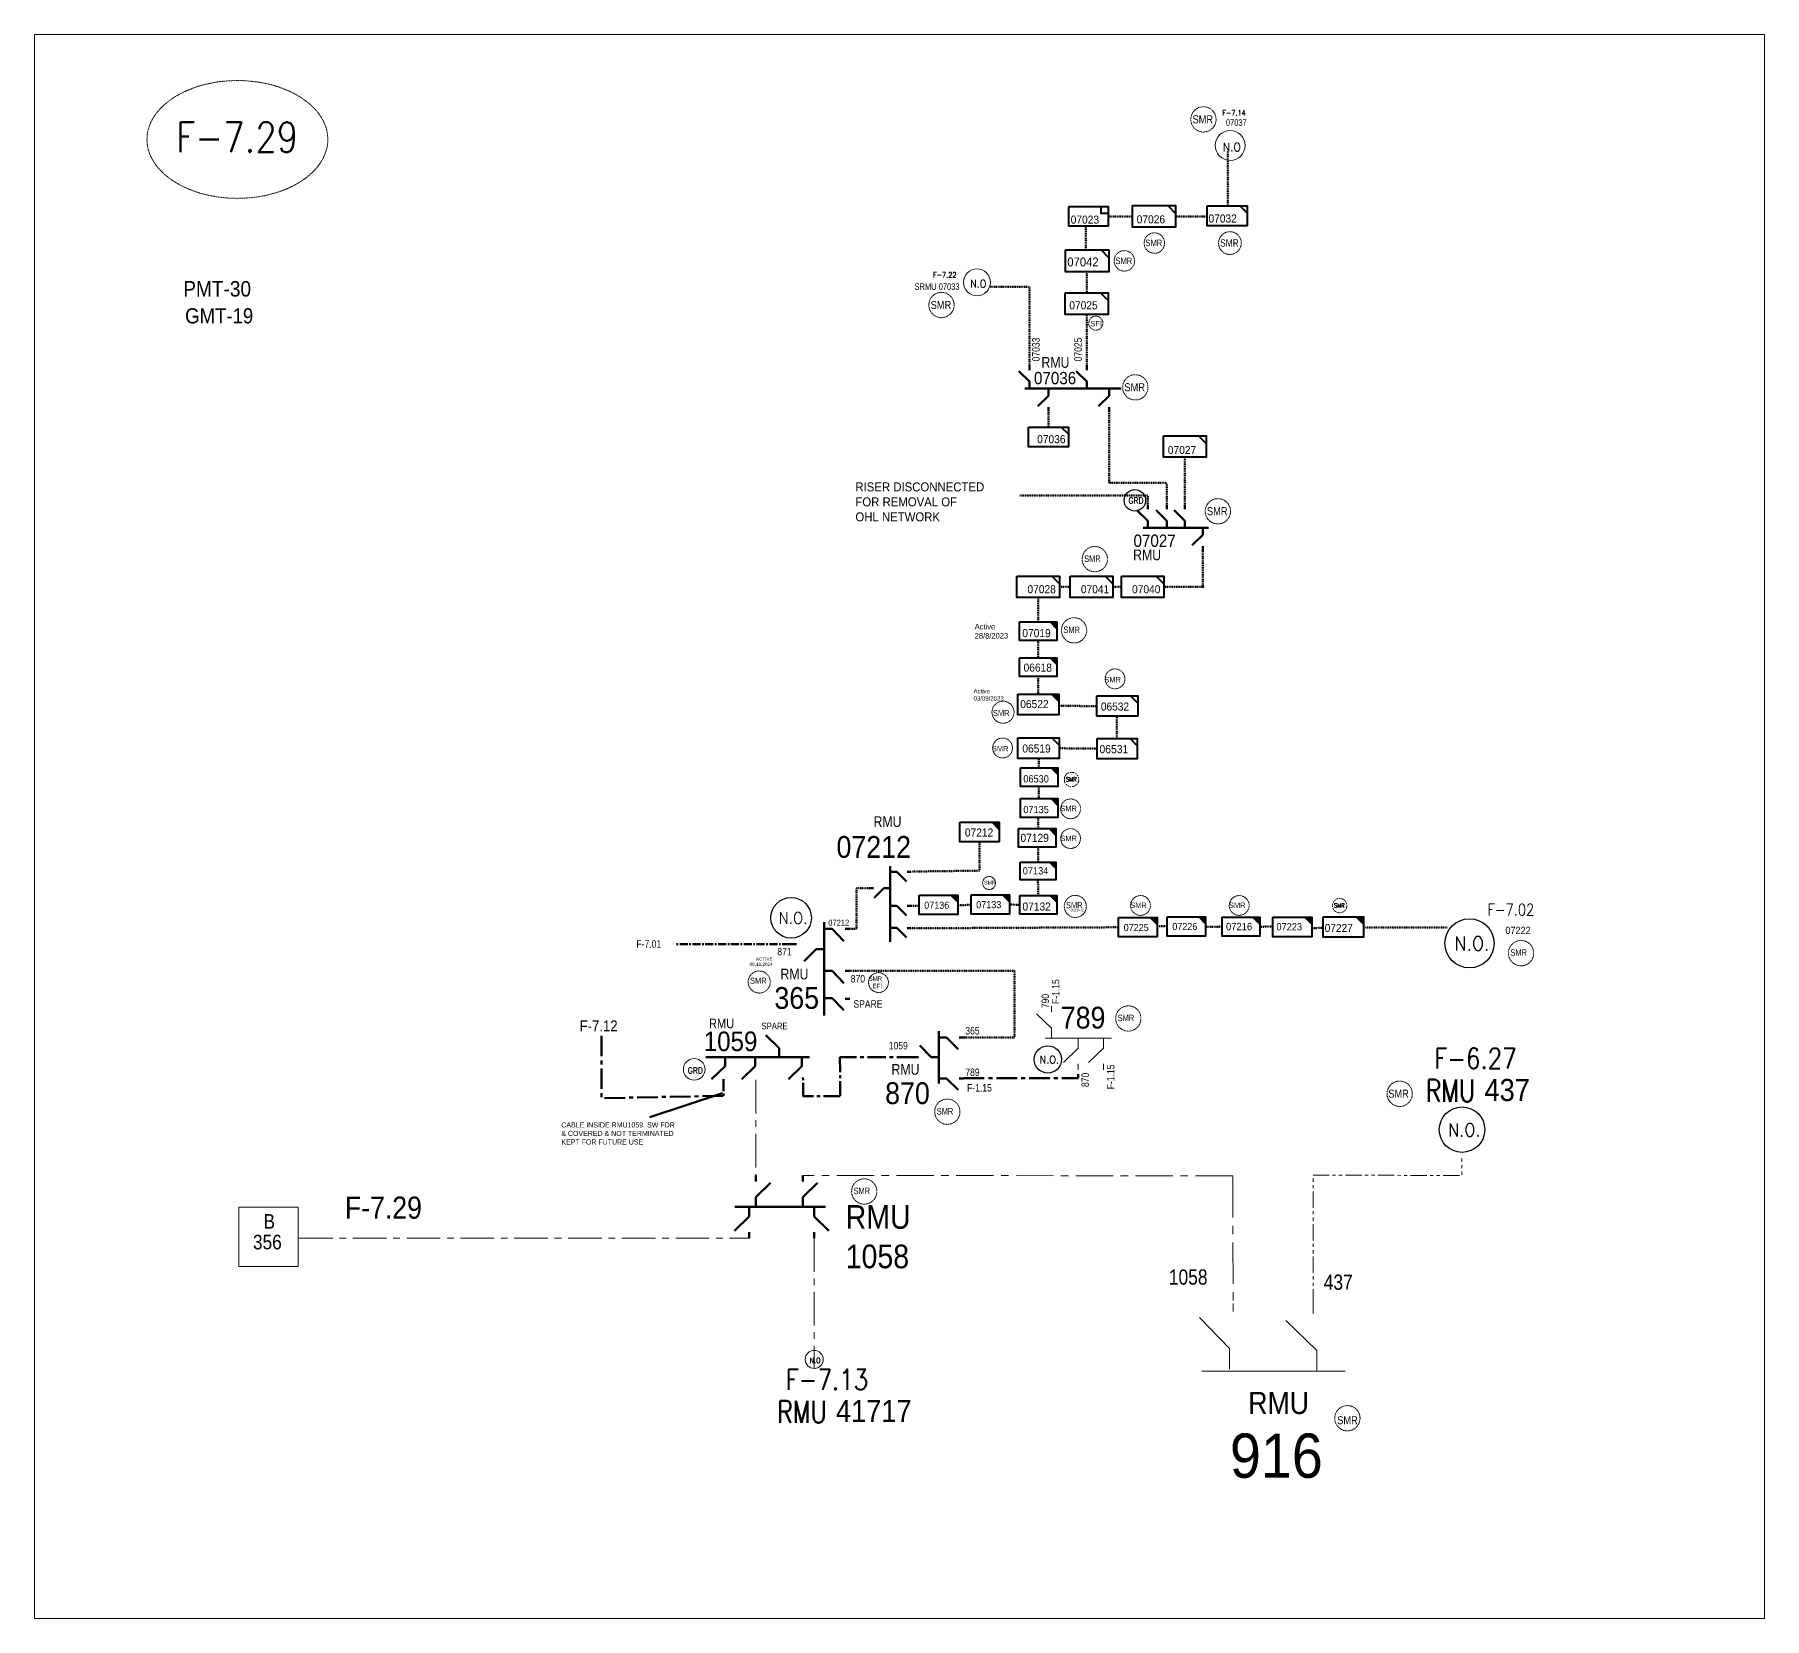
# Model space of a CAD drawing. Header units: metres. Extents: x 65984 to 144644, y -19036 to 23726.
# Drawn here: x 99442 to 100676, y -6860 to -5730 of the extents above; entities that cross this region are included whole.
import ezdxf
from ezdxf.enums import TextEntityAlignment as Align

# ---------------------------------------------------------------- set-up
doc = ezdxf.new("R2010")
doc.units = ezdxf.units.M
doc.header["$MEASUREMENT"] = 0
for name, pattern in [('( Center )', [2, 1.25, -0.25, 0.25, -0.25]), ('( Phantom )', [2.5, 1.25, -0.25, 0.25, -0.25, 0.25, -0.25]), ('DGN Style 3', [0.013877, 0, -0.013877]), ('DGN Style 4', [1.6, 0.8, -0.4, 0, -0.4])]:
    doc.linetypes.add(name, pattern=pattern)
doc.layers.get('0').update_dxf_attribs({"color": 95, "lineweight": 40})
for name, color, linetype, lineweight in [('d_eos', 111, 'Continuous', 40), ('d_eos no', 121, 'Continuous', 40), ('d_switch', 95, 'Continuous', 40), ('d_tf no', 6, 'Continuous', 40), ('d_ug cable', 95, 'Continuous', 40), ('d_ug main line', 95, 'Continuous', 40), ('d_unit sub', 7, 'Continuous', 40), ('FDR  1  16', 234, 'Continuous', 40), ('fedr no', 95, 'Continuous', 40), ('GRID STATION  04', 7, 'Continuous', 40), ('Level 37', 7, 'Continuous', 0), ('O H MAIN FEEDER', 4, 'Continuous', 100), ('SW N O', 114, 'Continuous', 30)]:
    doc.layers.add(name, color=color, linetype=linetype, lineweight=lineweight)
doc.styles.add('NASKHF', font='naskhf.shx', dxfattribs={"height": 8})
doc.styles.get("Standard").update_dxf_attribs({"font": 'txt.shx'})
doc.styles.add('Style-Arial', font='arial.ttf')
doc.styles.add('Style-ENGINEERING', font='ENGINEERING.shx')
doc.styles.add('Style-msdefault', font='msdefault.shx')
doc.styles.add('Style-simplex', font='simplex.shx')
doc.styles.add('Style-STANDARD', font='STANDARD.shx')

# ---------------------------------------------------------------- blocks, each defined once
blk = doc.blocks.new('*U892')
at = {"layer": 'SW N O', "color": 3}
blk.add_circle((0, 0), 16.8, dxfattribs=at)
at = {"layer": 'SW N O', "color": 3, "style": 'Style-STANDARD'}
blk.add_text('N.O.', height=9.6, dxfattribs=at).set_placement((1.7, -0.2), align=Align.MIDDLE_CENTER)
blk = doc.blocks.new('*U3782')
at = {"layer": 'd_eos', "color": 2, "linetype": 'Continuous', "lineweight": 211, "ltscale": 0.839828}
for p, q in [((-11.8, 10.4), (-14.6, 10.4)), ((-4.5, 10.4), (-11.2, 17.2)), ((0, 10.4), (-4.5, 10.4)), ((0, 13.4), (0, -17.2)), ((-4.5, -13.4), (-11.2, -6.6)), ((0, -1.9), (4.6, -1.9)), ((4.6, -1.9), (11.2, -8.8)), ((11.9, -1.9), (14.6, -1.9)), ((-11.8, -13.4), (-14.6, -13.4)), ((0, -13.4), (-4.5, -13.4))]:
    blk.add_line(p, q, dxfattribs=at)
blk = doc.blocks.new('TF_8')
at = {"color": 0, "linetype": 'ByBlock', "lineweight": -2}
blk.add_line((6.3, 4.95), (9.9, 1.35), dxfattribs=at)
blk.add_3dface([(-10.1, 4.95), (9.9, 4.95), (9.9, -5.05), (-10.1, -5.05)], dxfattribs=at)
blk = doc.blocks.new('exist.us-1000kva')
at = {"color": 0, "linetype": 'ByBlock', "lineweight": -2, "flags": 128}
blk.add_lwpolyline([(40, 12.9), (32.8, 20), (40, 20)], close=True, dxfattribs=at)
at = {"color": 0, "linetype": 'ByBlock', "lineweight": -2, "extrusion": (0, 0, -1)}
blk.add_solid([(-40, 12.9), (-32.8, 20), (-40, 20)], dxfattribs=at)
at = {"color": 0, "linetype": 'ByBlock', "lineweight": -2, "xscale": 2, "yscale": 2}
blk.add_blockref('TF_8', (20.2, 10.1), dxfattribs=at)
blk = doc.blocks.new('TF3')
at = {"color": 0, "linetype": 'ByBlock', "lineweight": -2}
for p, q in [((11.3, 9), (18.3, 9)), ((18.3, 9), (18.3, 2))]:
    blk.add_line(p, q, dxfattribs=at)
at = {"color": 0, "linetype": 'ByBlock', "lineweight": -2, "flags": 128}
blk.add_lwpolyline([(18.3, 2), (11.3, 2), (11.3, 9)], dxfattribs=at)
at = {"color": 0, "linetype": 'ByBlock', "lineweight": -2}
blk.add_3dface([(-21.7, 9), (18.3, 9), (18.3, -11), (-21.7, -11)], dxfattribs=at)
blk = doc.blocks.new('*U3254')
at = {"layer": 'd_unit sub', "color": 21, "linetype": 'Continuous', "lineweight": 40, "flags": 128}
blk.add_lwpolyline([(8.54, 1.24), (5.47, 4.26), (8.54, 4.26)], close=True, dxfattribs=at)
at = {"layer": 'd_unit sub', "color": 21, "linetype": 'Continuous', "lineweight": 40, "xscale": 0.8535245333131424, "yscale": 0.8535245333131424, "zscale": 0.3984242230996302, "rotation": 359.9999999999999}
blk.add_blockref('TF_8', (0.09, 0.03), dxfattribs=at)
blk = doc.blocks.new('*U3783')
at = {"layer": 'd_unit sub', "color": 2, "linetype": 'Continuous', "lineweight": 40, "flags": 128}
blk.add_lwpolyline([(8.52, 1.25), (5.45, 4.27), (8.53, 4.27)], close=True, dxfattribs=at)
at = {"layer": 'd_unit sub', "color": 2, "linetype": 'Continuous', "lineweight": 40, "xscale": 0.8535245333131428, "yscale": 0.8535245333131428, "zscale": 0.395617811420258, "rotation": 359.9999999999999}
blk.add_blockref('TF_8', (0.08, 0.05), dxfattribs=at)
blk = doc.blocks.new('*U3775')
at = {"layer": 'SW N O', "color": 2, "lineweight": 13}
blk.add_circle((0, 0), 16.8, dxfattribs=at)
at = {"layer": 'SW N O', "color": 2, "lineweight": 13, "insert": (1.7, -1.8), "char_height": 9.6, "attachment_point": 5, "line_spacing_factor": 0.6, "style": 'Style-STANDARD'}
blk.add_mtext('GRD', dxfattribs=at)
blk = doc.blocks.new('*U3853')
at = {"layer": 'd_eos', "color": 7, "linetype": 'Continuous', "lineweight": 211, "ltscale": 0.638315}
for p, q in [((0.01, -15.57), (0.01, 15.59)), ((0.01, 13.35), (2.7, 13.35)), ((2.7, 13.35), (6.63, 9.29)), ((7.01, 13.35), (8.64, 13.35)), ((-6.99, 6.55), (-8.62, 6.55)), ((-2.68, 6.55), (-6.61, 2.5)), ((0.01, 6.55), (-2.68, 6.55)), ((0.01, -0.71), (2.7, -0.71)), ((2.7, -0.71), (6.63, -4.76)), ((7.01, -0.71), (8.64, -0.71)), ((0.01, -9.79), (2.7, -9.79)), ((2.7, -9.79), (6.63, -13.84)), ((7.01, -10.02), (8.64, -10.02))]:
    blk.add_line(p, q, dxfattribs=at)
blk = doc.blocks.new('*U3854')
at = {"layer": 'd_eos', "color": 2, "linetype": 'Continuous', "lineweight": 211, "ltscale": 0.788044}
for p, q in [((-2.1, -25.14), (-2.1, 22.34)), ((-2.1, 18.93), (2, 18.93)), ((2, 18.93), (8, 12.75)), ((8.57, 18.93), (11.06, 18.93)), ((-6.2, 8.57), (-12.19, 2.4)), ((-2.1, 8.57), (-6.2, 8.57)), ((-2.1, -2.5), (2.01, -2.5)), ((2.01, -2.5), (8, -8.67)), ((8.57, -2.49), (11.06, -2.49)), ((-2.1, -16.33), (2.01, -16.33)), ((2.01, -16.33), (8, -22.51)), ((8.57, -16.69), (11.06, -16.69))]:
    blk.add_line(p, q, dxfattribs=at)
at = {"layer": 'd_switch', "color": 2, "linetype": 'Continuous', "lineweight": 30, "style": 'Style-ENGINEERING', "width": 0.857143}
blk.add_text('07212', height=3.087, dxfattribs=at).set_placement((0.03, 23.61), align=Align.TOP_LEFT)
blk = doc.blocks.new('*U3382')
at = {"layer": 'SW N O', "color": 3, "lineweight": 13}
blk.add_circle((0, 0), 16.8, dxfattribs=at)
at = {"layer": 'SW N O', "color": 3, "lineweight": 13, "insert": (1.7, -1.8), "char_height": 9.6, "attachment_point": 5, "line_spacing_factor": 0.6, "style": 'Style-STANDARD'}
blk.add_mtext('N.O', dxfattribs=at)
blk = doc.blocks.new('*U3762')
at = {"layer": 'SW N O', "color": 2}
blk.add_circle((0, 0), 16.8, dxfattribs=at)
at = {"layer": 'SW N O', "color": 2, "style": 'Style-STANDARD'}
blk.add_text('GRD', height=9.6, dxfattribs=at).set_placement((1.7, -0.2), align=Align.MIDDLE_CENTER)
blk = doc.blocks.new('*U4249')
at = {"layer": 'd_eos', "color": 2, "linetype": 'Continuous', "lineweight": 211, "ltscale": 1.174071}
for p, q in [((0, -24.98), (-0.01, 18.33)), ((4.64, 12.96), (11.44, 19.96)), ((-4.66, 7.54), (-11.45, 14.54)), ((-0.01, 12.96), (4.64, 12.96)), ((12.09, 12.96), (14.91, 12.96)), ((-12.1, 7.53), (-14.93, 7.53)), ((-0.01, 7.54), (-4.66, 7.54)), ((-4.66, -14.95), (-11.45, -7.95)), ((-12.1, -14.95), (-14.93, -14.95)), ((-0.01, -14.95), (-4.66, -14.95)), ((-0.01, -18.08), (4.64, -18.08)), ((4.64, -18.08), (11.44, -25.08)), ((12.09, -18.08), (14.91, -18.08))]:
    blk.add_line(p, q, dxfattribs=at)

msp = doc.modelspace()

# ---------------------------------------------------------------- linework, layer by layer
at = {"layer": 'd_eos', "color": 2, "linetype": 'Continuous', "lineweight": 211, "ltscale": 0.788594}
for p, q in [((100151.3, -5977.8), (100143.7, -5970.3)), ((100151.3, -5969.6), (100151.3, -5966.6)), ((100192.3, -5977.8), (100184.7, -5970.3)), ((100192.3, -5969.6), (100192.3, -5966.6)), ((100148, -5982.8), (100216.9, -5982.8)), ((100151.3, -5982.8), (100151.3, -5977.8)), ((100165, -5982.8), (100165, -5987.9)), ((100192.3, -5982.8), (100192.3, -5977.8)), ((100208.2, -5982.8), (100208.2, -5987.9)), ((100165, -5987.9), (100157.4, -5995.3)), ((100165, -5996), (100165, -5999.1)), ((100208.2, -5987.9), (100200.6, -5995.3)), ((100208.2, -5996), (100208.2, -5999.1)), ((100235.8, -6077), (100228.1, -6069.5)), ((100235.8, -6068.8), (100235.8, -6065.7)), ((100249.4, -6077), (100241.8, -6069.5)), ((100249.4, -6068.8), (100249.4, -6065.7)), ((100262.3, -6077), (100254.6, -6069.5)), ((100262.3, -6068.8), (100262.3, -6065.7)), ((100232.4, -6082), (100279.2, -6082)), ((100235.8, -6082), (100235.8, -6077)), ((100249.4, -6082), (100249.4, -6077)), ((100262.3, -6082), (100262.3, -6077)), ((100275.1, -6082), (100275.1, -6087.1)), ((100275.1, -6087.1), (100267.4, -6094.5)), ((100275.1, -6095.2), (100275.1, -6098.3))]:
    msp.add_line(p, q, dxfattribs=at)
at = {"layer": 'd_eos', "color": 7, "linetype": 'Continuous', "lineweight": 211, "ltscale": 0.972893}
msp.add_line((99985.1, -6379), (99980.7, -6379), dxfattribs=at)
at = {"layer": 'd_eos', "color": 7, "linetype": 'Continuous', "lineweight": 13, "ltscale": 0.972893}
for p, q in [((100167.1, -6439), (100156.4, -6428.6)), ((100167.1, -6427.6), (100167.1, -6423.3)), ((100167.1, -6446.1), (100167.1, -6439)), ((100162.5, -6446), (100210, -6446)), ((100186.2, -6453.1), (100175.6, -6463.4)), ((100186.2, -6446), (100186.2, -6453.1)), ((100204.1, -6453.1), (100193.5, -6463.4)), ((100204.1, -6446), (100204.1, -6453.1)), ((100186.2, -6464.4), (100186.2, -6468.7)), ((100204.1, -6464.4), (100204.1, -6468.7))]:
    msp.add_line(p, q, dxfattribs=at)
at = {"layer": 'd_eos', "color": 7, "linetype": 'Continuous', "lineweight": 211, "ltscale": 0.875604}
for p, q in [((99972.9, -6453.2), (99963.3, -6443.9)), ((99972.9, -6459.6), (99972.9, -6453.2)), ((99920.5, -6459.6), (99994.4, -6459.6)), ((99934.2, -6466), (99924.6, -6475.3)), ((99934.2, -6459.6), (99934.2, -6466)), ((99955.7, -6466), (99946.1, -6475.3)), ((99955.7, -6459.6), (99955.7, -6466)), ((99989, -6466), (99979.4, -6475.3)), ((99989, -6459.6), (99989, -6466))]:
    msp.add_line(p, q, dxfattribs=at)
at = {"layer": 'd_eos', "color": 7, "linetype": 'Continuous', "lineweight": 211, "ltscale": 0.788044}
msp.add_line((99932.4, -6485.3), (99880.5, -6502.3), dxfattribs=at)
at = {"layer": 'd_eos', "color": 2, "linetype": 'Continuous', "lineweight": 13, "ltscale": 1.515526}
for p, q in [((100296.7, -6640.9), (100296.7, -6635.3)), ((100353.7, -6642.3), (100353.7, -6636.7))]:
    msp.add_line(p, q, dxfattribs=at)
at = {"layer": 'd_eos', "color": 2, "linetype": 'Continuous', "lineweight": 13, "ltscale": 2.016573}
for p, q in [((100294.1, -6667.4), (100272.6, -6645.3)), ((100356.3, -6668.8), (100334.2, -6647.4)), ((100294.1, -6682.1), (100294.1, -6667.4)), ((100356.3, -6683.5), (100356.3, -6668.8)), ((100376.5, -6683.5), (100274.4, -6683.5))]:
    msp.add_line(p, q, dxfattribs=at)
at = {"layer": 'd_ug cable', "color": 18, "linetype": 'DGN Style 3', "lineweight": 100}
msp.add_line((100292.9, -5813.5), (100292.9, -5852.4), dxfattribs=at)
at = {"layer": 'd_ug cable', "color": 21, "linetype": 'DGN Style 3', "lineweight": 100}
for p, q in [((100224.9, -5860), (100207.5, -5860)), ((100191.7, -5883.5), (100191.7, -5867.1)), ((100192.3, -5899.6), (100192.3, -5914.5)), ((100192.3, -5966.6), (100192.3, -5929.8)), ((100165, -5999.1), (100165, -6010.2)), ((100262.3, -6065.7), (100262.3, -6031.7)), ((100157.6, -6149.2), (100157.6, -6131.7)), ((100172.7, -6124.1), (100180.5, -6124.1)), ((100210.8, -6124.1), (100217, -6124.1)), ((100157.6, -6174.8), (100157.6, -6162.5)), ((100157.5, -6200.7), (100157.5, -6188.1)), ((100199.4, -6209.2), (100172.6, -6209.1)), ((100213.8, -6232.1), (100213.8, -6216.5)), ((100199.7, -6239.6), (100172.7, -6239.3)), ((100158, -6247.2), (100158, -6253.2)), ((100158, -6266.6), (100158, -6275.1)), ((100157.7, -6296.6), (100157.6, -6288.6)), ((100157.5, -6320.4), (100157.5, -6310.3)), ((100157.7, -6344.2), (100157.4, -6333.2)), ((100072.8, -6351.6), (100067, -6351.7)), ((100109.7, -6351), (100100.1, -6351.2)), ((100137.2, -6350.8), (100144.4, -6350.9)), ((100065.6, -6367.7), (100207.4, -6367)), ((100288.5, -6366.5), (100277.4, -6366.7)), ((100324.9, -6366.4), (100315.6, -6366.6)), ((100360.3, -6367.4), (100352.7, -6367.6)), ((100449.3, -6367.1), (100389.6, -6367.1))]:
    msp.add_line(p, q, dxfattribs=at)
at = {"layer": 'd_ug cable', "color": 2, "linetype": 'DGN Style 3', "lineweight": 100}
for p, q in [((100214.9, -6366.9), (100207.4, -6367)), ((100242.4, -6366.1), (100249.6, -6366.3))]:
    msp.add_line(p, q, dxfattribs=at)
at = {"layer": 'd_ug cable', "color": 21, "linetype": 'DGN Style 3', "lineweight": 100, "flags": 128}
for points in [[(100255.5, -5860.1), (100278, -5860.1)], [(100123.3, -5910.1), (100151.3, -5910.1), (100151.3, -5966.6)], [(100249.4, -6065.7), (100249.4, -6049.9), (100208.2, -6049.9), (100208.2, -5999.1)], [(100235.8, -6065.7), (100235.8, -6059), (100144.6, -6059), (100144.6, -6059)], [(100275.1, -6096.8), (100275.1, -6124.1), (100247.3, -6124.1)], [(100068, -6327.2), (100115.7, -6326.6), (100115.7, -6306.1)], [(100023.2, -6368.1), (100028.1, -6368.2), (100028.1, -6339.1), (100038.3, -6339.1)]]:
    msp.add_lwpolyline(points, dxfattribs=at)
at = {"layer": 'd_ug cable', "color": 2, "linetype": 'DGN Style 3', "lineweight": 13}
for centre, radius in [((100275.5, -5790.8), 9.02), ((100240.5, -5879), 7.3), ((100294.4, -5879), 8.11), ((100219.1, -5891.7), 7.3), ((100088.6, -5923.2), 9.02), ((100198.7, -5936.1), 5.01), ((100226.9, -5981.9), 9.02), ((100285.8, -6070.3), 9.02), ((100198, -6104.4), 9.02), ((100183.2, -6155.2), 9.02), ((100212.4, -6189.8), 7.08), ((100132.5, -6213.6), 7.87), ((100132.2, -6239.1), 7.08), ((100180.7, -6282.5), 7.08), ((100180.7, -6303.7), 7.08), ((100122.6, -6335.4), 4.64), ((100184.1, -6352.1), 7.87), ((100230.6, -6351.4), 7.08), ((100301, -6351.4), 7.08), ((100502.1, -6385.4), 9.02), ((99958.6, -6406), 7.87), ((100221.9, -6432), 9.02), ((100415.5, -6485.7), 9.02), ((100092.8, -6498.5), 9.02), ((100033.5, -6555.4), 9.02), ((100378.2, -6717.1), 9.02)]:
    msp.add_circle(centre, radius, dxfattribs=at)
at = {"layer": 'd_ug cable', "color": 2, "linetype": 'DGN Style 4', "lineweight": 13}
for centre in [(100181.4, -6261.6), (100372.7, -6351.5)]:
    msp.add_circle(centre, 5.15, dxfattribs=at)
at = {"layer": 'd_ug cable', "color": 5, "linetype": 'DGN Style 3', "lineweight": 13}
msp.add_circle((100043.7, -6406.4), 7.08, dxfattribs=at)
at = {"layer": 'd_ug cable', "color": 21, "linetype": 'DGN Style 3', "lineweight": 100}
msp.add_point((100275.1, -6124.1), dxfattribs=at)
at = {"layer": 'd_ug main line', "color": 234, "linetype": '( Center )', "lineweight": 200, "ltscale": 4.572288, "flags": 128}
msp.add_lwpolyline([(99980.7, -6379), (99898.5, -6379)], dxfattribs=at)
at = {"layer": 'd_ug main line', "color": 21, "linetype": 'DGN Style 3', "lineweight": 158, "flags": 128}
msp.add_lwpolyline([(100021.5, -6398.1), (100140.7, -6398.1), (100140.7, -6445.6), (100104.6, -6445.6)], dxfattribs=at)
at = {"layer": 'd_ug main line', "color": 21, "linetype": '( Center )', "lineweight": 158, "ltscale": 11.664058, "flags": 128}
for points in [[(99932.8, -6487.2), (99846, -6488.8), (99846, -6443.2)], [(100104.6, -6474.6), (100186.2, -6474.6), (100186.2, -6468.7)]]:
    msp.add_lwpolyline(points, dxfattribs=at)
at = {"layer": 'd_ug main line', "color": 21, "linetype": '( Center )', "lineweight": 158, "ltscale": 10.497652, "flags": 128}
msp.add_lwpolyline([(100070, -6459.6), (100016.2, -6459.6), (100016.2, -6459.6)], dxfattribs=at)
at = {"layer": 'd_ug main line', "color": 21, "linetype": '( Center )', "lineweight": 158, "ltscale": 8.503098, "flags": 128}
msp.add_lwpolyline([(100016.2, -6459.6), (100016.3, -6487.3), (100016.3, -6487.3)], dxfattribs=at)
at = {"layer": 'd_ug main line', "color": 21, "linetype": '( Center )', "lineweight": 158, "ltscale": 6.88751, "flags": 128}
msp.add_lwpolyline([(99933, -6475.2), (99933, -6488.7), (99933, -6488.7)], dxfattribs=at)
at = {"layer": 'd_ug main line', "color": 21, "linetype": '( Center )', "lineweight": 158, "ltscale": 7.652789, "flags": 128}
msp.add_lwpolyline([(99989.9, -6487.4), (99989.8, -6472.3), (99989.8, -6472.3)], dxfattribs=at)
at = {"layer": 'd_ug main line', "color": 21, "linetype": '( Center )', "lineweight": 158, "ltscale": 9.447887, "flags": 128}
msp.add_lwpolyline([(100016.3, -6487.3), (99989.8, -6487.3), (99989.8, -6487.3)], dxfattribs=at)
at = {"layer": 'FDR  1  16', "color": 55, "linetype": '( Center )', "lineweight": 13, "ltscale": 19.191526, "flags": 128}
for points in [[(99956.2, -6475.8), (99956.2, -6475.8), (99956.1, -6543.9)], [(99630.3, -6588.6), (99630.3, -6588.6), (99951.4, -6588.6)], [(99997.9, -6588.6), (99997.9, -6588.6), (99997.8, -6681.7)]]:
    msp.add_lwpolyline(points, dxfattribs=at)
at = {"layer": 'FDR  1  16', "color": 55, "linetype": '( Phantom )', "lineweight": 13, "ltscale": 9.287705, "flags": 128}
msp.add_lwpolyline([(100353.7, -6636.7), (100353.7, -6543.7), (100459.9, -6544), (100459.9, -6531.8)], dxfattribs=at)
at = {"layer": 'FDR  1  16', "color": 55, "linetype": '( Center )', "lineweight": 13, "ltscale": 21.323918, "flags": 128}
msp.add_lwpolyline([(100296.4, -6544.3), (100296.4, -6544.3), (99989.8, -6543.9)], dxfattribs=at)
at = {"layer": 'FDR  1  16', "color": 55, "linetype": '( Center )', "lineweight": 13, "ltscale": 23.693242, "flags": 128}
msp.add_lwpolyline([(100296.4, -6544.3), (100296.4, -6544.3), (100296.7, -6638.1)], dxfattribs=at)
at = {"layer": 'fedr no', "color": 82, "linetype": 'DGN Style 3', "lineweight": 13, "true_color": 0x1dc70e}
msp.add_ellipse((99586.3, -5805.1), major_axis=(64.5, 0), ratio=0.651175, dxfattribs=at)
at = {"layer": 'GRID STATION  04', "color": 55, "linetype": 'Continuous', "lineweight": 13, "ltscale": 1.550762, "flags": 128}
msp.add_lwpolyline([(99629.6, -6608.8), (99629.6, -6566.5), (99587.4, -6566.5), (99587.4, -6608.8)], close=True, dxfattribs=at)
at = {"layer": 'O H MAIN FEEDER', "color": 140, "linetype": 'Continuous', "lineweight": 13, "flags": 128}
msp.add_lwpolyline([(99441.6, -5730.3), (100675.7, -5730.3), (100675.7, -6859.9), (99441.6, -6859.9)], close=True, dxfattribs=at)

# ---------------------------------------------------------------- block references
at = {"layer": 'd_eos', "color": 7, "linetype": 'Continuous', "lineweight": 211, "ltscale": 0.638315, "xscale": 1.728, "yscale": 1.728, "zscale": 1.728}
msp.add_blockref('*U3853', (100052.1, -6350.4), dxfattribs=at)
at = {"layer": 'd_eos', "color": 2, "linetype": 'Continuous', "lineweight": 211, "ltscale": 0.788044, "xscale": 1.39968, "yscale": 1.39968, "zscale": 1.39968}
msp.add_blockref('*U3854', (100007.8, -6394.6), dxfattribs=at)
at = {"layer": 'd_eos', "color": 2, "linetype": 'Continuous', "lineweight": 211, "ltscale": 0.839828, "xscale": 1.220925553412567, "yscale": 1.220925553412567, "zscale": 1.220925553412567, "rotation": 180}
msp.add_blockref('*U3782', (100086.8, -6462), dxfattribs=at)
at = {"layer": 'd_eos', "color": 2, "linetype": 'Continuous', "lineweight": 211, "ltscale": 1.174071, "xscale": 1.496207590384781, "yscale": 1.496207590384781, "zscale": 1.496207590384781, "rotation": 269.9999999999999}
msp.add_blockref('*U4249', (99978.5, -6566.3), dxfattribs=at)
at = {"layer": 'd_unit sub', "color": 21, "linetype": 'Continuous', "lineweight": 40, "rotation": 359.9999999999999}
for name, p, xscale, yscale, zscale in [('TF3', (100194.7, -5859.3), 0.6998399999999999, 0.6998399999999999, 0.2022959663813902), ('TF_8', (100192.4, -5922.1), 1.53152025928203, 1.53152025928203, 0.6637006771042996), ('TF_8', (100262.4, -6024), 1.516602295942749, 1.516602295942749, 0.6637006771042996), ('TF_8', (100157.7, -6124.1), 1.514638519840818, 1.514638519840818, 0.6637006771042996), ('TF_8', (100232.3, -6124.1), 1.514638519840818, 1.514638519840818, 0.6637006771042996), ('exist.us-1000kva', (100144.3, -6188.1), 0.6637006771042996, 0.6637006771042996, 0.6637006771042996), ('TF_8', (100214.1, -6239.5), 1.429794512803748, 1.429794512803748, 0.5973306093938696), ('exist.us-1000kva', (100101.7, -6306.1), 0.6998399999999999, 0.6998399999999999, 0.6637006771042996), ('exist.us-1000kva', (100144.8, -6333.2), 0.637241303772149, 0.637241303772149, 0.5973306093938696), ('exist.us-1000kva', (100249.6, -6373.2), 0.6867990863809265, 0.6867990863809265, 0.5375975484544827), ('exist.us-1000kva', (100324.9, -6373.7), 0.6959045765612039, 0.6959045765612039, 0.4838377936090344)]:
    msp.add_blockref(name, p, dxfattribs=dict(at, xscale=xscale, yscale=yscale, zscale=zscale))
at = {"layer": 'd_unit sub', "color": 2, "linetype": 'Continuous', "lineweight": 40, "rotation": 359.9999999999999}
for name, p, xscale, yscale, zscale in [('TF_8', (100240.4, -5859.9), 1.53152025928203, 1.53152025928203, 0.6637006771042996), ('TF_8', (100192.7, -5891.6), 1.554400557836306, 1.554400557836306, 0.5973306093938696), ('TF_8', (100195.8, -6124.1), 1.514638519840818, 1.514638519840818, 0.6637006771042996), ('exist.us-1000kva', (100144.3, -6162.5), 0.6637006771042996, 0.6637006771042996, 0.6637006771042996), ('exist.us-1000kva', (100143, -6215.4), 0.7340778643880197, 0.7340778643880197, 0.6637006771042996), ('TF_8', (100214.2, -6209.1), 1.466141071811804, 1.466141071811804, 0.5973306093938696), ('TF_8', (100158, -6239.1), 1.477439999999999, 1.477439999999999, 0.6637006771042996), ('exist.us-1000kva', (100144.9, -6266.6), 0.6708568079742471, 0.6708568079742471, 0.5973306093938696), ('exist.us-1000kva', (100144.9, -6288.6), 0.6708568079742471, 0.6708568079742471, 0.5973306093938696), ('exist.us-1000kva', (100143.6, -6309.9), 0.6637006771042996, 0.6637006771042996, 0.6637006771042996), ('exist.us-1000kva', (100109.7, -6357.5), 0.6867990863809265, 0.6867990863809265, 0.5375975484544827), ('exist.us-1000kva', (100144.4, -6357.5), 0.6637006771042996, 0.6637006771042996, 0.6637006771042996), ('exist.us-1000kva', (100214.9, -6373.8), 0.6867990863809265, 0.6867990863809265, 0.5375975484544827), ('exist.us-1000kva', (100288.8, -6373.3), 0.6715472764642622, 0.6715472764642622, 0.4838377936090344), ('exist.us-1000kva', (100360.9, -6373.9), 0.7169220924416605, 0.7169220924416605, 0.4838377936090344)]:
    msp.add_blockref(name, p, dxfattribs=dict(at, xscale=xscale, yscale=yscale, zscale=zscale))
at = {"layer": 'd_unit sub', "color": 2, "linetype": 'Continuous', "lineweight": 40, "xscale": 1.677630930522645, "yscale": 1.677630930522645, "zscale": 1.677630930522645}
msp.add_blockref('*U3783', (100292.4, -5859.6), dxfattribs=at)
at = {"layer": 'd_unit sub', "color": 21, "linetype": 'Continuous', "lineweight": 40, "xscale": 1.665814071094603, "yscale": 1.665814071094603, "zscale": 1.665814071094603}
msp.add_blockref('*U3254', (100165, -6017.3), dxfattribs=at)
at = {"layer": 'd_unit sub', "color": 11, "linetype": 'Continuous', "lineweight": 40, "xscale": 0.6867990863809265, "yscale": 0.6867990863809265, "zscale": 0.5375975484544827, "rotation": 359.9999999999999}
msp.add_blockref('exist.us-1000kva', (100072.7, -6357.9), dxfattribs=at)
at = {"layer": 'SW N O', "color": 3, "lineweight": 13}
for p, xscale, yscale, zscale in [((100294.6, -5809.4), 0.6352088102625776, 0.6352088102625776, 0.6352088102625776), ((100113.9, -5907), 0.5716879292363198, 0.5716879292363198, 0.5716879292363198), ((99997.8, -6675.2), 0.3831161684324195, 0.3831161684324195, 0.3831161684324195)]:
    msp.add_blockref('*U3382', p, dxfattribs=dict(at, xscale=xscale, yscale=yscale, zscale=zscale))
at = {"layer": 'SW N O', "color": 2, "xscale": 0.4569982230577083, "yscale": 0.4569982230577083, "zscale": 0.4569982230577083}
msp.add_blockref('*U3762', (100226.6, -6062.5), dxfattribs=at)
at = {"layer": 'SW N O', "color": 3}
for p, xscale, yscale, zscale in [((99981.3, -6360.2), 0.8624655050820033, 0.8624655050820033, 0.8624655050820033), ((100465.3, -6378.4), 1.0424403075199, 1.0424403075199, 1.0424403075199), ((100164.5, -6461.2), 0.5781153270885405, 0.5781153270885405, 0.5781153270885405), ((100460, -6511.3), 0.9655616860856014, 0.9655616860856014, 0.9655616860856014)]:
    msp.add_blockref('*U892', p, dxfattribs=dict(at, xscale=xscale, yscale=yscale, zscale=zscale))
at = {"layer": 'SW N O', "color": 2, "lineweight": 13, "xscale": 0.4588920297008518, "yscale": 0.4588920297008518, "zscale": 0.4588920297008518}
msp.add_blockref('*U3775', (99912.2, -6468.3), dxfattribs=at)

# ---------------------------------------------------------------- texts
at = {"color": 4, "insert": (99968.1, -6394.5), "char_height": 2.242, "attachment_point": 9}
msp.add_mtext('\\FENGINEERING;\\H1x;\\W1.09375;ACTIVE\\P08.18.2024', dxfattribs=at)
at = {"layer": 'd_eos no', "color": 7, "linetype": 'Continuous', "lineweight": 13, "style": 'Style-Arial', "width": 0.88}
for s, height, p in [('PMT-30', 11.06, (99547.7, -5906.1)), ('GMT-19', 10.78, (99549, -5925.5))]:
    msp.add_text(s, height=height, dxfattribs=at).set_placement(p, align=Align.TOP_LEFT)
at = {"layer": 'd_eos no', "color": 2, "linetype": 'Continuous', "lineweight": 140, "style": 'Style-Arial', "width": 0.88}
for s, height, p in [('07036', 8.81, (100154.6, -5970.9)), ('07027', 8.81, (100225.6, -6086.9)), ('365', 15.55, (99969.4, -6409.6)), ('870', 15.55, (100048.4, -6477.5))]:
    msp.add_text(s, height=height, dxfattribs=at).set_placement(p, align=Align.TOP_LEFT)
at = {"layer": 'd_eos no', "color": 7, "linetype": 'Continuous', "lineweight": 140, "style": 'Style-Arial', "width": 0.88}
for s, height, p in [('07212', 15.55, (100013.7, -6301.9)), ('1059', 14, (99919, -6441.3))]:
    msp.add_text(s, height=height, dxfattribs=at).set_placement(p, align=Align.TOP_LEFT)
at = {"layer": 'd_eos no', "color": 2, "linetype": 'Continuous', "lineweight": 13, "style": 'Style-Arial', "width": 0.88}
msp.add_text('789', height=15.55, dxfattribs=at).set_placement((100173.7, -6439.2))
at = {"layer": 'd_eos no', "color": 2, "linetype": 'Continuous', "lineweight": 13, "style": 'Style-Arial', "width": 0.9}
msp.add_text('916', height=31.59, dxfattribs=at).set_placement((100294.4, -6728), align=Align.TOP_LEFT)
at = {"layer": 'd_switch', "color": 2, "linetype": 'Continuous', "lineweight": 30, "style": 'Style-ENGINEERING', "width": 0.857143}
for s, p in [('07037', (100306.4, -5790.7)), ('SRMU 07033', (100101.5, -5907.7))]:
    msp.add_text(s, height=4.67, dxfattribs=at).set_placement(p, align=Align.TOP_RIGHT)
at = {"layer": 'd_switch', "color": 21, "linetype": 'Continuous', "lineweight": 30, "style": 'Style-ENGINEERING', "width": 0.857143}
for s, p in [('07033', (100153.3, -5946.4)), ('07025', (100183.4, -5946.4))]:
    msp.add_text(s, height=5.33, rotation=90, dxfattribs=at).set_placement(p, align=Align.TOP_RIGHT)
at = {"layer": 'd_switch', "color": 2, "linetype": 'Continuous', "lineweight": 30}
for s, height, style, width, p in [('F-7.01', 5.33, 'Style-ENGINEERING', 0.857143, (99871, -6376.2)), ('871', 5.33, 'Style-ENGINEERING', 0.857143, (99971.5, -6381.7)), ('F-7.12', 7.78, 'Style-msdefault', 0.9, (99830.5, -6433.4))]:
    msp.add_text(s, height=height, dxfattribs=dict(at, style=style, width=width)).set_placement(p, align=Align.TOP_LEFT)
at = {"layer": 'd_switch', "color": 21, "linetype": 'Continuous', "lineweight": 30, "style": 'Style-ENGINEERING', "width": 0.857143}
for s, height, p in [('870', 5.33, (100023.9, -6401)), ('SPARE', 5.33, (100025.8, -6419)), ('SPARE', 4.8, (99960.2, -6435)), ('365', 5.33, (100105.6, -6438.1)), ('1059', 5.33, (100051, -6448.7)), ('789', 5.33, (100105.6, -6467.7)), ('F-1.15', 5.33, (100106.9, -6478.8))]:
    msp.add_text(s, height=height, dxfattribs=at).set_placement(p, align=Align.TOP_LEFT)
at = {"layer": 'd_switch', "color": 2, "linetype": 'Continuous', "lineweight": 13, "style": 'Style-ENGINEERING', "width": 0.857143}
for p in [(100167.4, -6421.7), (100206.7, -6482.5)]:
    msp.add_text('F-1.15', height=5.33, rotation=90, dxfattribs=at).set_placement(p, align=Align.TOP_LEFT)
at = {"layer": 'd_switch', "color": 21, "linetype": 'Continuous', "lineweight": 13, "style": 'Style-ENGINEERING', "width": 0.857143}
for s, p in [('790', (100160, -6424.7)), ('870', (100188.5, -6480.9))]:
    msp.add_text(s, height=5.33, rotation=90, dxfattribs=at).set_placement(p, align=Align.TOP_LEFT)
at = {"layer": 'd_switch', "color": 2, "linetype": 'Continuous', "lineweight": 13, "style": 'Style-msdefault', "width": 0.9}
msp.add_text('F-7.29', height=15.8, dxfattribs=at).set_placement((99663, -6559), align=Align.TOP_LEFT)
at = {"layer": 'd_switch', "color": 2, "linetype": 'Continuous', "lineweight": 30, "insert": (99817.4, -6506.1), "char_height": 3.643, "attachment_point": 1, "style": 'NASKHF'}
msp.add_mtext('\\Fmsdefault;\\H1x;\\W0.9;CABLE INSIDE RMU1059. SW FDR\\P& COVERED & NOT TERMINATED\\PKEPT FOR FUTURE USE', dxfattribs=at)
at = {"layer": 'd_tf no', "color": 21, "linetype": 'Continuous', "lineweight": 40, "style": 'Style-msdefault', "width": 0.945946}
for s, height, p in [('07023', 5.75, (100180.8, -5859.4)), ('07025', 5.75, (100179.8, -5920.5)), ('07027', 5.75, (100250.1, -6023.7)), ('06618', 5.75, (100147.2, -6178.9)), ('06531', 5.86, (100201.3, -6237)), ('07212', 5.75, (100105.3, -6296.5)), ('07134', 5.18, (100146.6, -6324.1)), ('07226', 5.08, (100253.3, -6363.9)), ('07223', 5.19, (100327.6, -6364))]:
    msp.add_text(s, height=height, dxfattribs=at).set_placement(p, align=Align.TOP_LEFT)
at = {"layer": 'd_tf no', "color": 2, "linetype": 'Continuous', "lineweight": 40, "style": 'Style-msdefault', "width": 0.945946}
for s, height, p in [('07026', 5.75, (100227.9, -5859.2)), ('07032', 5.75, (100279.1, -5858.6)), ('07042', 6.35, (100178.4, -5889.3)), ('07019', 5.75, (100146.3, -6154.3)), ('06522', 5.75, (100144.8, -6204.9)), ('06532', 5.73, (100202.3, -6206.7)), ('06519', 5.75, (100146.3, -6236.6)), ('06530', 5.18, (100147, -6258.5)), ('07135', 5.18, (100147, -6280.4)), ('07129', 5.75, (100145, -6300.3)), ('07133', 5.08, (100113.4, -6348.3)), ('07132', 5.75, (100146.4, -6349.3)), ('07225', 5.08, (100218.6, -6364.6)), ('07216', 5.31, (100291.6, -6363.8)), ('07227', 5.71, (100362, -6364.6)), ('07222', 5.14, (100490.9, -6366.6))]:
    msp.add_text(s, height=height, dxfattribs=at).set_placement(p, align=Align.TOP_LEFT)
at = {"layer": 'd_tf no', "color": 21, "linetype": 'Continuous', "lineweight": 40, "style": 'Style-msdefault', "width": 0.945946}
for s, p in [('07036', (100177.1, -6016)), ('07028', (100170.2, -6123)), ('07040', (100244.8, -6123))]:
    msp.add_text(s, height=5.75, dxfattribs=at).set_placement(p, align=Align.TOP_RIGHT)
at = {"layer": 'd_tf no', "color": 2, "linetype": 'Continuous', "lineweight": 40, "style": 'Style-msdefault', "width": 0.945946}
msp.add_text('07041', height=5.75, dxfattribs=at).set_placement((100208.3, -6123), align=Align.TOP_RIGHT)
at = {"layer": 'd_tf no', "color": 1, "linetype": 'Continuous', "lineweight": 13, "ltscale": 0.9, "style": 'Style-simplex', "width": 0.909091}
for p in [(100181.2, -6261.4), (100372.4, -6351.4)]:
    msp.add_text('SMR', height=3, dxfattribs=at).set_placement(p, align=Align.MIDDLE_CENTER)
at = {"layer": 'd_tf no', "color": 11, "linetype": 'Continuous', "lineweight": 40, "style": 'Style-msdefault', "width": 0.945946}
msp.add_text('07136', height=5.08, dxfattribs=at).set_placement((100076.3, -6348.7), align=Align.TOP_LEFT)
at = {"layer": 'd_tf no', "color": 2, "linetype": 'Continuous', "lineweight": 40, "insert": (100027.2, -6049.7), "char_height": 6.409, "attachment_point": 1, "style": 'NASKHF'}
msp.add_mtext('\\Fmsdefault;\\H1x;\\W0.945946;RISER DISCONNECTED \\PFOR REMOVAL OF \\POHL NETWORK\\P', dxfattribs=at)
at = {"layer": 'd_tf no', "color": 121, "linetype": 'Continuous', "lineweight": 40, "attachment_point": 1, "style": 'NASKHF'}
for s, insert, char_height in [('\\Fmsdefault;\\H1x;\\W0.945946;Active\\P28/8/2023', (100112.3, -6150.6), 3.907), ('\\Fmsdefault;\\H1x;\\W0.945946;Active\\P03/09/2023', (100111.5, -6197), 3.131)]:
    msp.add_mtext(s, dxfattribs=dict(at, insert=insert, char_height=char_height))
at = {"layer": 'd_tf no', "color": 1, "linetype": 'Continuous', "lineweight": 40, "insert": (100119, -6333.8), "char_height": 2.761, "attachment_point": 1, "style": 'NASKHF'}
msp.add_mtext('\\Fmsdefault;\\H1x;\\W0.945946;SMR^I', dxfattribs=at)
at = {"layer": 'fedr no', "color": 6, "linetype": 'Continuous', "lineweight": 13, "style": 'Style-STANDARD', "width": 0.909091}
msp.add_text('F-7.29', height=21.53, dxfattribs=at).set_placement((99586.1, -5803.5), align=Align.MIDDLE_CENTER)
at = {"layer": 'fedr no', "color": 2, "linetype": 'Continuous', "lineweight": 13, "style": 'Style-STANDARD', "width": 0.909091}
msp.add_text('F-7.02', height=8.27, dxfattribs=at).set_placement((100494.8, -6354.4), align=Align.MIDDLE_CENTER)
at = {"layer": 'fedr no', "color": 55, "linetype": 'Continuous', "lineweight": 13, "style": 'Style-STANDARD', "width": 0.909091}
for s, p in [('F-6.27', (100469.5, -6460.5)), ('F-7.13', (100006.9, -6689.5))]:
    msp.add_text(s, height=14.54, dxfattribs=at).set_placement(p, align=Align.MIDDLE_CENTER)
at = {"layer": 'fedr no', "color": 2, "linetype": 'Continuous', "lineweight": 40, "char_height": 3.77, "attachment_point": 5, "style": 'Style-STANDARD'}
for s, insert in [('F-7.14', (100297.3, -5786.2)), ('F-7.22', (100090.9, -5901.7))]:
    msp.add_mtext(s, dxfattribs=dict(at, insert=insert))
at = {"layer": 'GRID STATION  04', "color": 55, "linetype": 'Continuous', "lineweight": 13, "style": 'Style-msdefault', "width": 0.888889}
for s, height, p in [('B', 10.4, (99604.9, -6571.5)), ('356', 10.36, (99597.4, -6586.3))]:
    msp.add_text(s, height=height, dxfattribs=at).set_placement(p, align=Align.TOP_LEFT)
at = {"layer": 'Level 37', "color": 1, "linetype": 'Continuous', "lineweight": 13, "ltscale": 1.166077, "style": 'Style-msdefault', "width": 0.86}
for p in [(100282.4, -5793.6), (100095.6, -5926), (100233.8, -5984.7), (100292.7, -6073.1)]:
    msp.add_text('SMR', height=5.76, rotation=359.9996, dxfattribs=at).set_placement(p, align=Align.RIGHT)
at = {"layer": 'Level 37', "color": 1, "linetype": 'Continuous', "lineweight": 13, "ltscale": 0.944522, "style": 'Style-msdefault', "width": 0.86}
for p in [(100246.1, -5881.2), (100224.7, -5894)]:
    msp.add_text('SMR', height=4.67, rotation=359.9996, dxfattribs=at).set_placement(p, align=Align.RIGHT)
at = {"layer": 'Level 37', "color": 1, "linetype": 'Continuous', "lineweight": 13, "ltscale": 1.049469, "style": 'Style-msdefault', "width": 0.86}
msp.add_text('SMR', height=5.19, rotation=359.9996, dxfattribs=at).set_placement((100300.7, -5881.5), align=Align.RIGHT)
at = {"layer": 'Level 37', "color": 1, "linetype": 'Continuous', "lineweight": 13, "style": 'Style-msdefault', "width": 0.86}
for s, height, p in [('SFI', 3.86, (100203.1, -5938.4)), ('SMR', 4.62, (100202.2, -6106.4)), ('SMR', 4.62, (100187.4, -6157.1)), ('SMR', 4.29, (100137.2, -6216.3)), ('SMR', 4.29, (100189.3, -6353.3)), ('2023/4/2', 1.76, (100190.1, -6355.5)), ('SMR', 4.62, (100506.3, -6387.3)), ('SMR', 4.29, (99963.9, -6407.2)), ('SMR', 4.62, (100226.1, -6433.9)), ('SMR', 4.62, (100097, -6500.5)), ('SMR', 4.62, (100037.7, -6557.3))]:
    msp.add_text(s, height=height, rotation=359.9996, dxfattribs=at).set_placement(p, align=Align.RIGHT)
at = {"layer": 'Level 37', "color": 2, "linetype": 'Continuous', "lineweight": 100, "style": 'Style-msdefault', "width": 0.86}
for p in [(100179.9, -5960.3), (100245.3, -6097.6), (99993.7, -6396.5), (100072.9, -6464.5)]:
    msp.add_text('RMU', height=7.62, rotation=0.0004, dxfattribs=at).set_placement(p, align=Align.TOP_RIGHT)
at = {"layer": 'Level 37', "color": 1, "linetype": 'Continuous', "lineweight": 13, "ltscale": 0.9, "style": 'Style-msdefault', "width": 0.86}
for p in [(100216.6, -6192.3), (100136.4, -6241.5), (100185.2, -6284.2), (100185.2, -6305.5), (100235.1, -6353.2), (100305.5, -6353.2)]:
    msp.add_text('SMR', height=3.86, rotation=359.9996, dxfattribs=at).set_placement(p, align=Align.RIGHT)
at = {"layer": 'Level 37', "color": 7, "linetype": 'Continuous', "lineweight": 100, "style": 'Style-msdefault', "width": 0.86}
for height, p in [(7.62, (100060.1, -6287.8)), (6.86, (99940.7, -6432.1))]:
    msp.add_text('RMU', height=height, rotation=0.0004, dxfattribs=at).set_placement(p, align=Align.TOP_RIGHT)
at = {"layer": 'Level 37', "color": 2, "linetype": 'Continuous', "lineweight": 13, "style": 'Style-STANDARD', "width": 0.854701}
for p in [(100451.8, -6483.5), (99989.1, -6712.6)]:
    msp.add_text('RMU', height=15.77, dxfattribs=at).set_placement(p, align=Align.MIDDLE_CENTER)
at = {"layer": 'Level 37', "color": 2, "linetype": 'Continuous', "lineweight": 13}
for s, style, width, p in [('437', 'Style-Arial', 0.88, (100476, -6475.1)), ('RMU', 'Style-msdefault', 0.9, (100307.5, -6698.3)), ('41717', 'Style-Arial', 0.88, (100013.3, -6704.1))]:
    msp.add_text(s, height=15.8, dxfattribs=dict(at, style=style, width=width)).set_placement(p, align=Align.TOP_LEFT)
at = {"layer": 'Level 37', "color": 1, "linetype": 'Continuous', "lineweight": 13, "ltscale": 1.161472, "style": 'Style-msdefault', "width": 0.86}
for p in [(100422, -6488.5), (100385.6, -6721.4)]:
    msp.add_text('SMR', height=5.73, rotation=359.9996, dxfattribs=at).set_placement(p, align=Align.RIGHT)
at = {"layer": 'Level 37', "color": 7, "linetype": 'Continuous', "lineweight": 13, "style": 'Style-ENGINEERING', "width": 0.857143}
msp.add_text('1058', height=10.84, dxfattribs=at).set_placement((100250.8, -6611), align=Align.TOP_LEFT)
msp.add_text('437', height=10.84, rotation=359.9925, dxfattribs=at).set_placement((100361.3, -6625.5))
at = {"layer": 'Level 37', "color": 5, "linetype": 'Continuous', "lineweight": 13, "insert": (100046.2, -6410.4), "char_height": 3.137, "attachment_point": 9, "rotation": 359.9996, "style": 'NASKHF'}
msp.add_mtext('\\Fmsdefault;\\H1x;\\W0.86;SMR\\PEFI', dxfattribs=at)
at = {"layer": 'Level 37', "color": 2, "linetype": 'Continuous', "lineweight": 13, "insert": (100020.3, -6565.1), "char_height": 16.89, "attachment_point": 1, "style": 'NASKHF'}
msp.add_mtext('\\Fmsdefault;\\H1x;\\W0.9;RMU\\P1058', dxfattribs=at)

doc.saveas('drawing.dxf')
